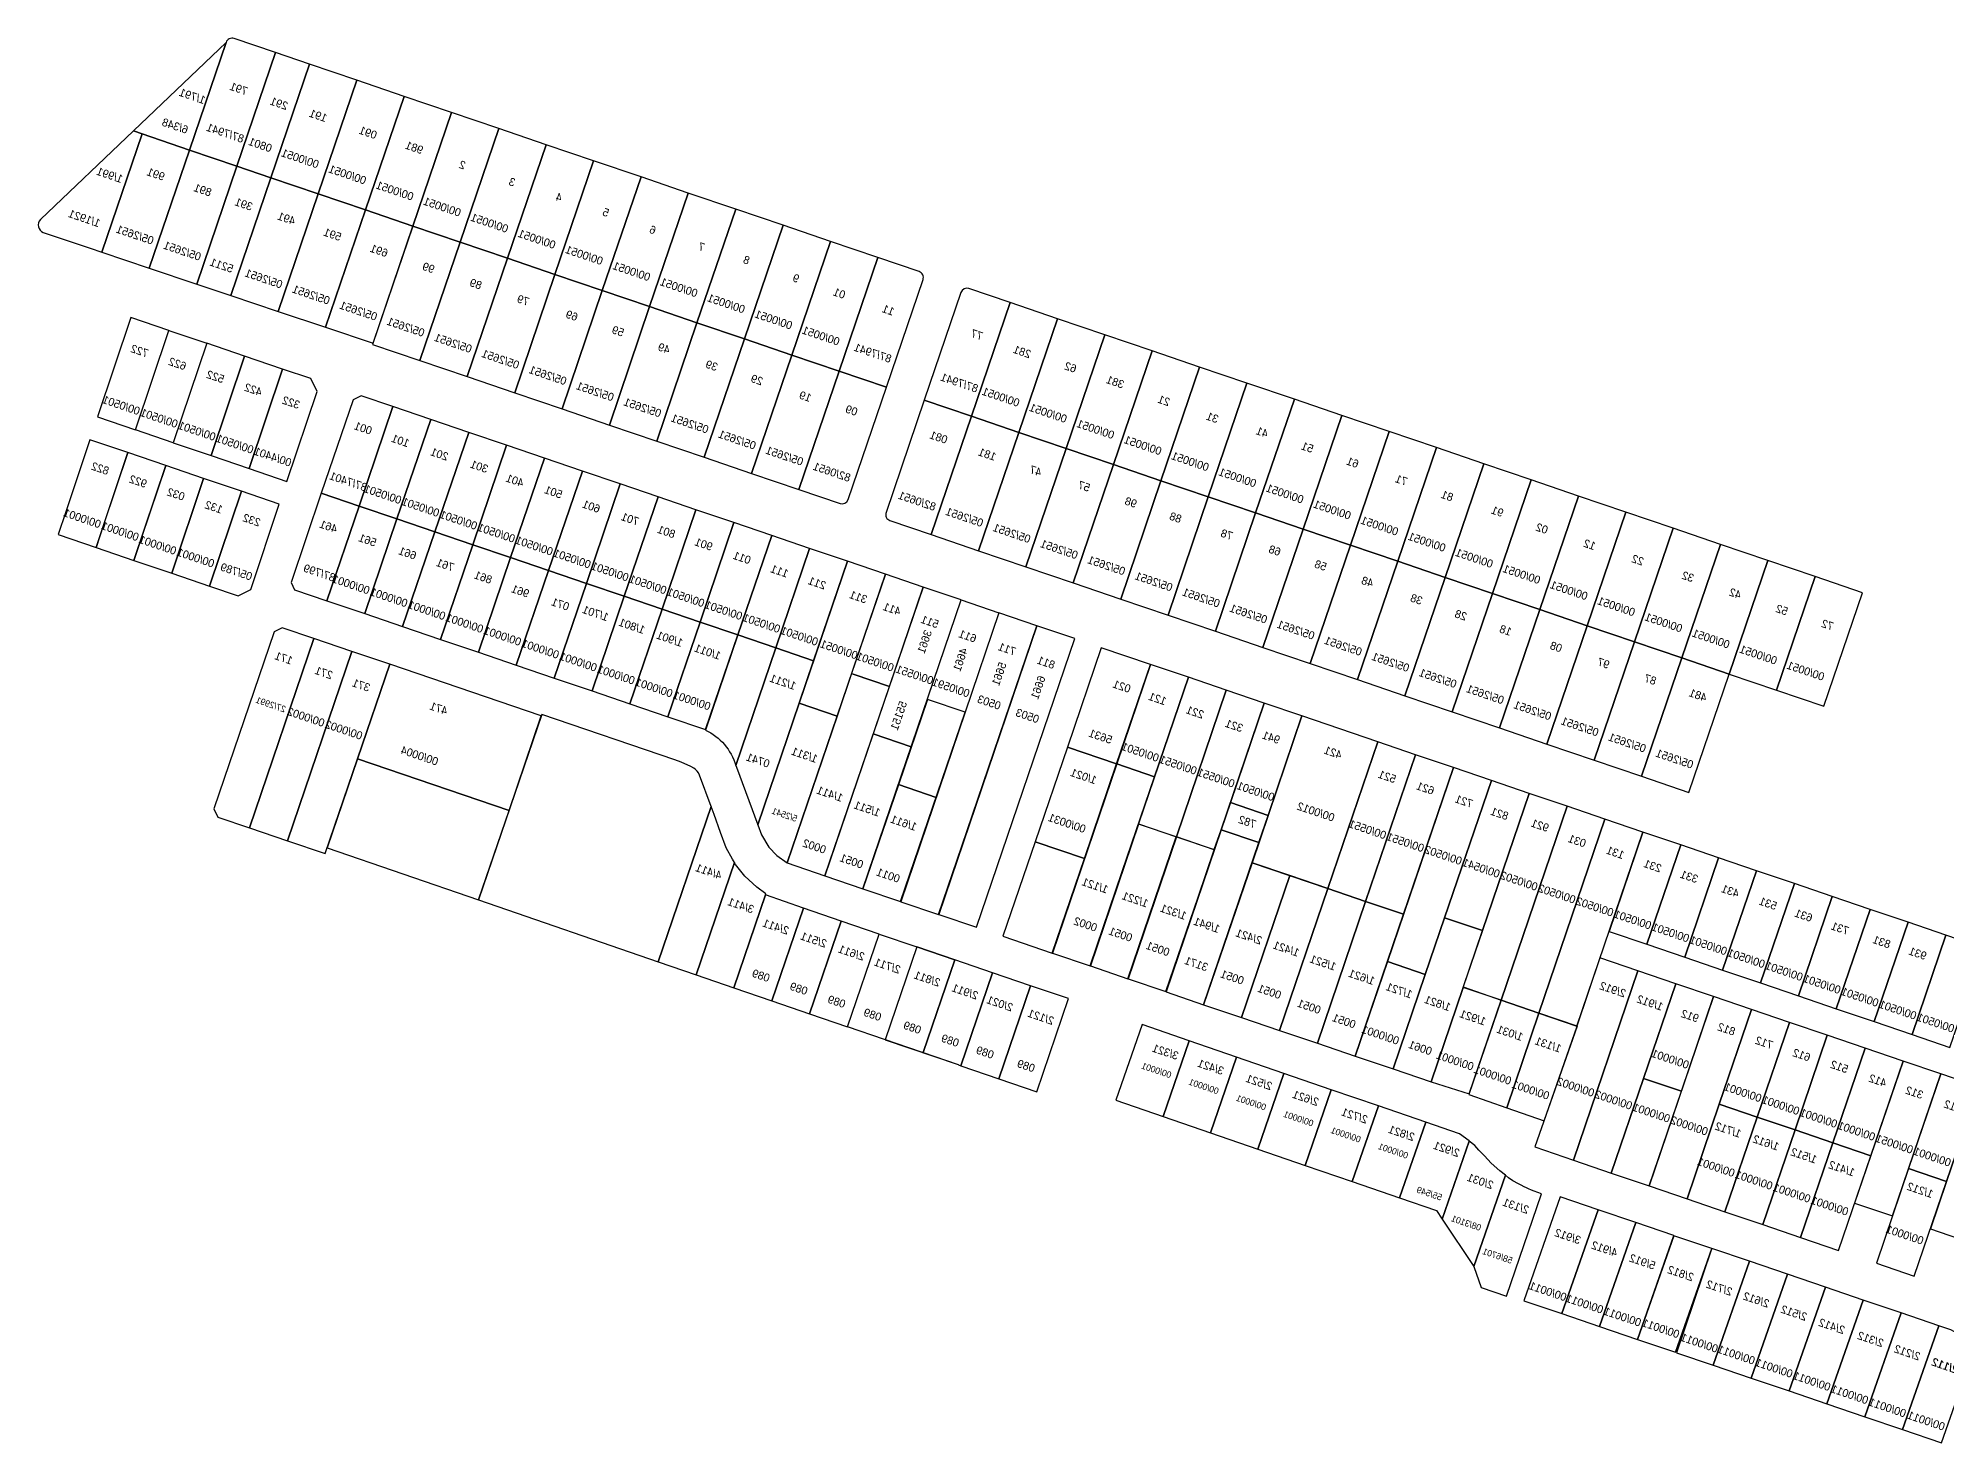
# Model space of a CAD drawing. Header units: metres. Extents: x 639570 to 641101, y 3298531 to 3299355.
# Drawn here: x 639570 to 640524, y 3298653 to 3299355 of the extents above; entities that cross this region are included whole.
import ezdxf

# ---------------------------------------------------------------- set-up
doc = ezdxf.new("R2010")
doc.units = ezdxf.units.M
doc.header["$MEASUREMENT"] = 0
doc.layers.add('NO', color=4, linetype='Continuous')
doc.layers.add('S', color=7, linetype='Continuous')
doc.layers.add('Parcel_Boundary', color=1, linetype='Continuous', lineweight=30)
doc.styles.add('AREA', font='NASKHD.shx', dxfattribs={"height": 4})

msp = doc.modelspace()

# ---------------------------------------------------------------- linework, layer by layer
at = {"layer": 'Parcel_Boundary'}
for points in [[(639663.96, 3299353.05), (639617.63, 3299308.8), (639621.98, 3299307.32), (639645.65, 3299299.26), (639663.96, 3299353.05)], [(639705.69, 3299342.2), (639688.65, 3299348), (639669.32, 3299291.21), (639686.36, 3299285.4), (639705.69, 3299342.2)], [(639729.36, 3299334.15), (639705.69, 3299342.2), (639686.36, 3299285.4), (639710.02, 3299277.35), (639729.36, 3299334.15)], [(639753.03, 3299326.09), (639729.36, 3299334.15), (639710.02, 3299277.35), (639733.69, 3299269.29), (639753.03, 3299326.09)], [(639776.69, 3299318.03), (639753.03, 3299326.09), (639733.69, 3299269.29), (639757.35, 3299261.23), (639776.69, 3299318.03)], [(639800.36, 3299309.97), (639776.69, 3299318.03), (639757.35, 3299261.23), (639781.02, 3299253.18), (639800.36, 3299309.97)], [(639645.65, 3299299.26), (639621.98, 3299307.32), (639601.85, 3299248.18), (639625.55, 3299240.22), (639645.65, 3299299.26)], [(639824.02, 3299301.92), (639800.36, 3299309.97), (639781.02, 3299253.18), (639804.69, 3299245.12), (639824.02, 3299301.92)], [(639847.69, 3299293.86), (639824.02, 3299301.92), (639804.69, 3299245.12), (639828.35, 3299237.06), (639847.69, 3299293.86)], [(639669.32, 3299291.21), (639645.65, 3299299.26), (639625.55, 3299240.22), (639649.25, 3299232.26), (639669.32, 3299291.21)], [(639871.36, 3299285.8), (639847.69, 3299293.86), (639828.35, 3299237.06), (639852.02, 3299229), (639871.36, 3299285.8)], [(639686.36, 3299285.4), (639669.32, 3299291.21), (639649.25, 3299232.26), (639666.31, 3299226.54), (639686.36, 3299285.4)], [(639710.02, 3299277.35), (639686.36, 3299285.4), (639666.31, 3299226.54), (639690.02, 3299218.58), (639710.02, 3299277.35)], [(639895.02, 3299277.75), (639871.36, 3299285.8), (639852.02, 3299229), (639875.69, 3299220.95), (639895.02, 3299277.75)], [(639733.69, 3299269.29), (639710.02, 3299277.35), (639690.02, 3299218.58), (639713.72, 3299210.62), (639733.69, 3299269.29)], [(639918.69, 3299269.69), (639895.02, 3299277.75), (639875.69, 3299220.95), (639899.35, 3299212.89), (639918.69, 3299269.69)], [(639757.35, 3299261.23), (639733.69, 3299269.29), (639713.72, 3299210.62), (639737.42, 3299202.66), (639757.35, 3299261.23)], [(639942.35, 3299261.63), (639918.69, 3299269.69), (639899.35, 3299212.89), (639923.02, 3299204.83), (639942.35, 3299261.63)], [(639781.02, 3299253.18), (639757.35, 3299261.23), (639737.21, 3299202.07), (639760.88, 3299194.01), (639781.02, 3299253.18)], [(639966.02, 3299253.58), (639942.35, 3299261.63), (639923.02, 3299204.83), (639946.68, 3299196.78), (639966.02, 3299253.58)], [(639804.69, 3299245.12), (639781.02, 3299253.18), (639760.88, 3299194.01), (639784.54, 3299185.95), (639804.69, 3299245.12)], [(639828.35, 3299237.06), (639804.69, 3299245.12), (639784.54, 3299185.95), (639808.21, 3299177.9), (639828.35, 3299237.06)], [(639989.69, 3299245.52), (639966.02, 3299253.58), (639946.68, 3299196.78), (639970.35, 3299188.72), (639989.69, 3299245.52)], [(639852.02, 3299229), (639828.35, 3299237.06), (639808.21, 3299177.9), (639831.88, 3299169.84), (639852.02, 3299229)], [(639875.69, 3299220.95), (639852.02, 3299229), (639831.88, 3299169.84), (639855.54, 3299161.78), (639875.69, 3299220.95)], [(639899.35, 3299212.89), (639875.69, 3299220.95), (639855.54, 3299161.78), (639879.21, 3299153.73), (639899.35, 3299212.89)], [(640079.62, 3299214.9), (640055.95, 3299222.96), (640036.61, 3299166.16), (640060.28, 3299158.1), (640079.62, 3299214.9)], [(639635.32, 3299209.11), (639616.4, 3299215.56), (639599.71, 3299165.79), (639618.64, 3299159.34), (639635.32, 3299209.11)], [(639637.58, 3299152.9), (639618.64, 3299159.34), (639635.32, 3299209.11), (639635.33, 3299209.12), (639635.33, 3299209.11), (639654.26, 3299202.67), (639637.58, 3299152.9)], [(639923.02, 3299204.83), (639899.35, 3299212.89), (639879.21, 3299153.73), (639902.88, 3299145.67), (639923.02, 3299204.83)], [(640103.28, 3299206.85), (640079.62, 3299214.9), (640060.28, 3299158.1), (640083.95, 3299150.05), (640103.28, 3299206.85)], [(640126.95, 3299198.79), (640103.28, 3299206.85), (640083.95, 3299150.05), (640107.61, 3299141.99), (640126.95, 3299198.79)], [(639673.19, 3299196.23), (639654.26, 3299202.67), (639637.58, 3299152.9), (639656.5, 3299146.45), (639673.19, 3299196.23)], [(639946.68, 3299196.78), (639923.02, 3299204.83), (639902.88, 3299145.67), (639926.54, 3299137.61), (639946.68, 3299196.78)], [(639970.35, 3299188.72), (639946.68, 3299196.78), (639926.54, 3299137.61), (639950.21, 3299129.55), (639970.35, 3299188.72)], [(640150.62, 3299190.73), (640126.95, 3299198.79), (640107.61, 3299141.99), (640131.28, 3299133.93), (640150.62, 3299190.73)], [(639692.13, 3299189.78), (639673.19, 3299196.22), (639656.51, 3299146.45), (639675.44, 3299140), (639692.13, 3299189.78)], [(639709.47, 3299178.59), (639706.33, 3299184.95), (639692.13, 3299189.78), (639675.44, 3299140), (639694.38, 3299133.56), (639709.47, 3299178.59)], [(640174.28, 3299182.67), (640150.62, 3299190.73), (640131.28, 3299133.93), (640154.95, 3299125.88), (640174.28, 3299182.67)], [(640197.95, 3299174.62), (640174.28, 3299182.67), (640154.95, 3299125.88), (640178.61, 3299117.82), (640197.95, 3299174.62)], [(639747.38, 3299170.97), (639731.46, 3299176.39), (639727.43, 3299174.42), (639711.53, 3299127.72), (639730.46, 3299121.27), (639747.38, 3299170.97)], [(639749.39, 3299114.83), (639766.31, 3299164.52), (639747.38, 3299170.97), (639730.46, 3299121.27), (639749.39, 3299114.83)], [(640221.61, 3299166.56), (640197.95, 3299174.62), (640178.61, 3299117.82), (640202.28, 3299109.76), (640221.61, 3299166.56)], [(639785.25, 3299158.08), (639766.31, 3299164.52), (639749.39, 3299114.83), (639768.33, 3299108.38), (639785.25, 3299158.08)], [(640060.28, 3299158.1), (640036.61, 3299166.16), (640016.47, 3299107), (640040.14, 3299098.94), (640060.28, 3299158.1)], [(640245.28, 3299158.5), (640221.61, 3299166.56), (640202.28, 3299109.76), (640225.94, 3299101.7), (640245.28, 3299158.5)], [(640268.95, 3299150.45), (640245.28, 3299158.5), (640225.94, 3299101.7), (640249.61, 3299093.65), (640268.95, 3299150.45)], [(639614.82, 3299147.96), (639595.89, 3299154.41), (639583.82, 3299118.38), (639580, 3299107), (639598.94, 3299100.55), (639614.82, 3299147.96)], [(639804.18, 3299151.63), (639785.25, 3299158.08), (639768.33, 3299108.38), (639787.26, 3299101.93), (639804.18, 3299151.63)], [(639823.11, 3299145.19), (639804.18, 3299151.63), (639787.26, 3299101.93), (639806.19, 3299095.49), (639823.11, 3299145.19)], [(640083.95, 3299150.05), (640060.28, 3299158.1), (640040.14, 3299098.94), (640063.8, 3299090.88), (640083.95, 3299150.05)], [(640107.61, 3299141.99), (640083.95, 3299150.05), (640063.8, 3299090.88), (640087.47, 3299082.82), (640107.61, 3299141.99)], [(640292.61, 3299142.39), (640268.95, 3299150.45), (640249.61, 3299093.65), (640273.28, 3299085.59), (640292.61, 3299142.39)], [(639633.76, 3299141.52), (639614.83, 3299147.96), (639602.75, 3299111.93), (639598.94, 3299100.55), (639617.87, 3299094.11), (639633.76, 3299141.52)], [(639652.69, 3299135.07), (639633.76, 3299141.52), (639621.68, 3299105.49), (639617.87, 3299094.11), (639636.8, 3299087.66), (639652.69, 3299135.07)], [(639842.05, 3299138.74), (639823.11, 3299145.19), (639806.19, 3299095.49), (639825.13, 3299089.04), (639842.05, 3299138.74)], [(640131.28, 3299133.93), (640107.61, 3299141.99), (640087.47, 3299082.82), (640111.14, 3299074.77), (640131.28, 3299133.93)], [(640316.28, 3299134.33), (640292.61, 3299142.39), (640273.28, 3299085.59), (640296.94, 3299077.53), (640316.28, 3299134.33)], [(639671.63, 3299128.62), (639652.69, 3299135.07), (639636.8, 3299087.66), (639655.73, 3299081.22), (639671.63, 3299128.62)], [(639860.98, 3299132.3), (639842.05, 3299138.74), (639825.13, 3299089.04), (639844.06, 3299082.6), (639860.98, 3299132.3)], [(639879.91, 3299125.85), (639860.98, 3299132.3), (639844.06, 3299082.6), (639862.99, 3299076.15), (639879.91, 3299125.85)], [(640154.95, 3299125.88), (640131.28, 3299133.93), (640111.14, 3299074.77), (640134.8, 3299066.71), (640154.95, 3299125.88)], [(640339.95, 3299126.27), (640316.28, 3299134.33), (640296.94, 3299077.53), (640320.61, 3299069.48), (640339.95, 3299126.27)], [(639655.73, 3299081.22), (639669.93, 3299076.39), (639676.25, 3299079.51), (639690.55, 3299122.18), (639671.63, 3299128.62), (639655.73, 3299081.22)], [(639730.46, 3299121.27), (639711.53, 3299127.72), (639696.42, 3299083.03), (639698.2, 3299079.44), (639714.35, 3299073.94), (639730.46, 3299121.27)], [(639749.39, 3299114.83), (639730.46, 3299121.27), (639714.35, 3299073.94), (639733.28, 3299067.49), (639749.39, 3299114.83)], [(639898.84, 3299119.4), (639879.91, 3299125.85), (639862.99, 3299076.15), (639881.92, 3299069.71), (639898.84, 3299119.4)], [(640178.61, 3299117.82), (640154.95, 3299125.88), (640134.8, 3299066.71), (640158.47, 3299058.65), (640178.61, 3299117.82)], [(640363.61, 3299118.22), (640339.95, 3299126.27), (640320.61, 3299069.48), (640344.27, 3299061.42), (640363.61, 3299118.22)], [(639768.33, 3299108.38), (639749.39, 3299114.83), (639733.28, 3299067.49), (639752.21, 3299061.05), (639768.33, 3299108.38)], [(639917.78, 3299112.96), (639898.84, 3299119.4), (639881.92, 3299069.71), (639900.86, 3299063.26), (639917.78, 3299112.96)], [(639936.71, 3299106.51), (639917.78, 3299112.96), (639900.86, 3299063.26), (639919.79, 3299056.81), (639936.71, 3299106.51)], [(640202.28, 3299109.76), (640178.61, 3299117.82), (640158.47, 3299058.65), (640182.14, 3299050.6), (640202.28, 3299109.76)], [(640387.28, 3299110.16), (640363.61, 3299118.22), (640344.27, 3299061.42), (640367.94, 3299053.36), (640387.28, 3299110.16)], [(639787.26, 3299101.93), (639768.33, 3299108.38), (639752.21, 3299061.05), (639771.15, 3299054.6), (639787.26, 3299101.93)], [(639806.19, 3299095.49), (639787.26, 3299101.93), (639771.15, 3299054.6), (639790.08, 3299048.16), (639806.19, 3299095.49)], [(639955.64, 3299100.07), (639936.71, 3299106.51), (639919.79, 3299056.81), (639938.72, 3299050.37), (639955.64, 3299100.07)], [(640225.94, 3299101.7), (640202.28, 3299109.76), (640182.14, 3299050.6), (640205.8, 3299042.54), (640225.94, 3299101.7)], [(640249.61, 3299093.65), (640225.94, 3299101.7), (640205.8, 3299042.54), (640229.47, 3299034.48), (640249.61, 3299093.65)], [(640410.94, 3299102.1), (640387.28, 3299110.16), (640367.94, 3299053.36), (640391.61, 3299045.31), (640410.94, 3299102.1)], [(640434.61, 3299094.05), (640410.94, 3299102.1), (640391.61, 3299045.31), (640415.27, 3299037.25), (640434.61, 3299094.05)], [(639825.13, 3299089.04), (639806.19, 3299095.49), (639790.08, 3299048.16), (639809.01, 3299041.71), (639825.13, 3299089.04)], [(639974.58, 3299093.62), (639955.64, 3299100.07), (639938.72, 3299050.37), (639957.66, 3299043.92), (639974.58, 3299093.62)], [(639993.51, 3299087.18), (639974.58, 3299093.62), (639950.4, 3299022.62), (639969.34, 3299016.18), (639993.51, 3299087.18)], [(640273.28, 3299085.59), (640249.61, 3299093.65), (640229.47, 3299034.48), (640253.13, 3299026.43), (640273.28, 3299085.59)], [(640458.28, 3299085.99), (640434.61, 3299094.05), (640415.27, 3299037.25), (640438.94, 3299029.19), (640458.28, 3299085.99)], [(639809.01, 3299041.71), (639827.94, 3299035.26), (639844.06, 3299082.6), (639825.13, 3299089.04), (639809.01, 3299041.71)], [(639862.99, 3299076.15), (639844.06, 3299082.6), (639827.94, 3299035.26), (639846.88, 3299028.82), (639862.99, 3299076.15)], [(640012.44, 3299080.73), (639993.51, 3299087.18), (639976.59, 3299037.48), (639977.46, 3299037.18), (639995.52, 3299031.03), (640012.44, 3299080.73)], [(640296.94, 3299077.53), (640273.28, 3299085.59), (640253.13, 3299026.43), (640276.8, 3299018.37), (640296.94, 3299077.53)], [(640481.94, 3299077.93), (640458.28, 3299085.99), (640438.94, 3299029.19), (640462.6, 3299021.13), (640481.94, 3299077.93)], [(640481.94, 3299077.93), (640458.28, 3299085.99), (640438.94, 3299029.19), (640462.6, 3299021.13), (640481.94, 3299077.93)], [(639881.92, 3299069.71), (639862.99, 3299076.15), (639846.88, 3299028.82), (639865.81, 3299022.37), (639881.92, 3299069.71)], [(640050.31, 3299067.84), (640033.43, 3299018.13), (640001.28, 3298923.43), (640001.16, 3298923.48), (640033.39, 3299018.14), (640014.5, 3299024.57), (640000.03, 3298981.94), (639982.23, 3298929.92), (640031.37, 3299074.29), (640050.31, 3299067.84)], [(640031.37, 3299074.29), (640012.44, 3299080.73), (639987.46, 3299007.37), (640006.4, 3299000.92), (640031.37, 3299074.29)], [(640320.61, 3299069.48), (640296.94, 3299077.53), (640276.8, 3299018.37), (640300.47, 3299010.31), (640320.61, 3299069.48)], [(639900.86, 3299063.26), (639881.92, 3299069.71), (639865.81, 3299022.37), (639884.74, 3299015.93), (639900.86, 3299063.26)], [(639919.79, 3299056.81), (639900.86, 3299063.26), (639884.74, 3299015.93), (639903.68, 3299009.48), (639919.79, 3299056.81)], [(640031.73, 3298951.23), (640069.24, 3299061.39), (640050.31, 3299067.84), (640033.43, 3299018.13), (640001.28, 3298923.43), (640020.1, 3298917.05), (640031.73, 3298951.23)], [(640344.27, 3299061.42), (640320.61, 3299069.48), (640300.47, 3299010.31), (640324.13, 3299002.25), (640344.27, 3299061.42)], [(639707.9, 3299055.01), (639691.98, 3299060.43), (639687.94, 3299058.44), (639657.77, 3298969.8), (639659.75, 3298965.76), (639675.67, 3298960.34), (639707.9, 3299055.01)], [(639726.83, 3299048.56), (639707.9, 3299055.01), (639675.67, 3298960.34), (639694.61, 3298953.9), (639726.83, 3299048.56)], [(640088.17, 3299054.95), (640069.24, 3299061.39), (640020.22, 3298917.01), (640039.04, 3298910.62), (640088.17, 3299054.95)], [(640367.94, 3299053.36), (640344.27, 3299061.42), (640324.13, 3299002.25), (640347.8, 3298994.2), (640367.94, 3299053.36)], [(639729.65, 3298994.78), (639745.77, 3299042.11), (639726.83, 3299048.56), (639694.61, 3298953.9), (639713.54, 3298947.45), (639729.65, 3298994.78)], [(639950.4, 3299022.62), (639957.66, 3299043.92), (639938.72, 3299050.37), (639918.7, 3298991.56), (639919.04, 3298990.69), (639929.74, 3298961.93), (639950.4, 3299022.62)], [(640084.51, 3299000.74), (640109.12, 3298992.36), (640126.04, 3299042.06), (640101.43, 3299050.44), (640084.51, 3299000.74)], [(640391.61, 3299045.31), (640367.94, 3299053.36), (640347.8, 3298994.2), (640371.46, 3298986.14), (640391.61, 3299045.31)], [(640415.27, 3299037.25), (640391.61, 3299045.31), (640371.46, 3298986.14), (640395.13, 3298978.08), (640415.27, 3299037.25)], [(639821.5, 3299016.33), (639745.77, 3299042.11), (639729.65, 3298994.78), (639805.38, 3298969), (639821.5, 3299016.33)], [(639995.52, 3299031.03), (639977.46, 3299037.18), (639976.59, 3299037.48), (639969.34, 3299016.18), (639944.36, 3298942.81), (639963.29, 3298936.37), (639995.52, 3299031.03)], [(640109.16, 3298992.34), (640128.05, 3298985.91), (640144.97, 3299035.61), (640126.04, 3299042.06), (640109.16, 3298992.34)], [(640163.9, 3299029.17), (640144.97, 3299035.61), (640120.09, 3298962.31), (640138.96, 3298955.9), (640163.9, 3299029.17)], [(640163.9, 3299029.17), (640139.02, 3298955.88), (640157.9, 3298949.47), (640161.29, 3298959.44), (640182.84, 3299022.72), (640163.9, 3299029.17)], [(639969.34, 3299016.18), (639950.4, 3299022.62), (639929.74, 3298961.93), (639931.63, 3298956.85), (639935.2, 3298950.7), (639939.21, 3298946.54), (639944.36, 3298942.81), (639969.34, 3299016.18)], [(640033.39, 3299018.14), (640014.5, 3299024.57), (640000.03, 3298981.96), (640018.88, 3298975.54), (640033.39, 3299018.14)], [(640201.77, 3299016.28), (640182.84, 3299022.72), (640165.96, 3298973.01), (640184.85, 3298966.58), (640201.77, 3299016.28)], [(640239.64, 3299003.38), (640201.77, 3299016.28), (640176.79, 3298942.91), (640214.66, 3298930.02), (640239.64, 3299003.38)], [(640006.4, 3299000.92), (639987.46, 3299007.37), (639963.29, 3298936.37), (639982.23, 3298929.92), (640006.4, 3299000.92)], [(640109.12, 3298992.36), (640084.51, 3299000.74), (640068.39, 3298953.41), (640093, 3298945.03), (640109.12, 3298992.36)], [(640258.57, 3298996.94), (640239.64, 3299003.38), (640214.66, 3298930.02), (640233.59, 3298923.57), (640258.57, 3298996.94)], [(640277.5, 3298990.49), (640258.57, 3298996.94), (640233.59, 3298923.57), (640252.52, 3298917.13), (640277.5, 3298990.49)], [(639805.38, 3298969), (639729.65, 3298994.78), (639714.52, 3298950.34), (639790.17, 3298924.32), (639805.38, 3298969)], [(640128.05, 3298985.91), (640109.16, 3298992.34), (640077.04, 3298897.72), (640095.85, 3298891.33), (640111.94, 3298938.58), (640128.05, 3298985.91)], [(640296.43, 3298984.05), (640277.5, 3298990.49), (640244.47, 3298893.46), (640263.4, 3298887.02), (640273.07, 3298915.42), (640296.43, 3298984.05)], [(640018.88, 3298975.54), (640000.03, 3298981.96), (639997.46, 3298974.44), (639982.33, 3298929.89), (640001.16, 3298923.48), (640018.88, 3298975.54)], [(640315.37, 3298977.6), (640296.43, 3298984.05), (640273.07, 3298915.42), (640292, 3298908.97), (640315.37, 3298977.6)], [(640334.3, 3298971.16), (640315.37, 3298977.6), (640292, 3298908.97), (640282.41, 3298880.79), (640301.32, 3298874.27), (640334.3, 3298971.16)], [(639918.04, 3298943.06), (639917.13, 3298944.61), (639914.01, 3298950.42), (639911.15, 3298958.06), (639907.87, 3298967.1), (639906.43, 3298971.02), (639880.01, 3298893.42), (639898.92, 3298886.91), (639918.04, 3298943.06)], [(640184.85, 3298966.58), (640165.96, 3298973.01), (640161.35, 3298959.42), (640180.23, 3298952.99), (640184.85, 3298966.58)], [(640353.23, 3298964.71), (640334.3, 3298971.16), (640301.32, 3298874.27), (640320.22, 3298867.75), (640353.23, 3298964.71)], [(640138.93, 3298955.8), (640120.06, 3298962.23), (640095.98, 3298891.29), (640114.79, 3298884.9), (640138.93, 3298955.8)], [(640180.23, 3298952.99), (640161.35, 3298959.42), (640133.85, 3298878.43), (640152.62, 3298871.91), (640180.23, 3298952.99)], [(640372.17, 3298958.26), (640353.23, 3298964.71), (640320.22, 3298867.75), (640339.13, 3298861.23), (640372.17, 3298958.26)], [(640391.1, 3298951.82), (640372.17, 3298958.26), (640355.25, 3298908.57), (640374.18, 3298902.12), (640391.1, 3298951.82)], [(640093, 3298945.03), (640068.39, 3298953.41), (640052.29, 3298906.12), (640076.91, 3298897.76), (640093, 3298945.03)], [(640157.86, 3298949.36), (640138.99, 3298955.78), (640114.91, 3298884.86), (640133.73, 3298878.47), (640149.8, 3298925.69), (640157.86, 3298949.36)], [(640410.03, 3298945.37), (640391.1, 3298951.82), (640374.18, 3298902.12), (640393.11, 3298895.67), (640410.03, 3298945.37)], [(639933.79, 3298927.29), (639929.2, 3298930.63), (639923.29, 3298936.11), (639918.68, 3298941.95), (639918.04, 3298943.06), (639898.92, 3298886.91), (639917.83, 3298880.4), (639933.79, 3298927.29)], [(640195.73, 3298936.46), (640176.79, 3298942.91), (640152.62, 3298871.91), (640171.56, 3298865.49), (640195.73, 3298936.46)], [(640428.96, 3298938.93), (640410.03, 3298945.37), (640393.11, 3298895.67), (640412.04, 3298889.23), (640428.96, 3298938.93)], [(640214.66, 3298930.02), (640195.73, 3298936.46), (640171.56, 3298865.49), (640190.5, 3298859.07), (640214.66, 3298930.02)], [(640233.59, 3298923.57), (640214.66, 3298930.02), (640190.5, 3298859.07), (640209.45, 3298852.65), (640233.59, 3298923.57)], [(640447.9, 3298932.48), (640428.96, 3298938.93), (640412.04, 3298889.23), (640430.98, 3298882.78), (640447.9, 3298932.48)], [(640466.83, 3298926.04), (640447.9, 3298932.48), (640430.98, 3298882.78), (640449.91, 3298876.34), (640466.83, 3298926.04)], [(639952.53, 3298920.27), (639933.62, 3298926.78), (639917.83, 3298880.4), (639936.74, 3298873.9), (639952.53, 3298920.27)], [(639971.44, 3298913.76), (639952.53, 3298920.27), (639936.74, 3298873.9), (639955.66, 3298867.39), (639971.44, 3298913.76)], [(640252.52, 3298917.13), (640233.59, 3298923.57), (640209.45, 3298852.65), (640228.39, 3298846.23), (640252.52, 3298917.13)], [(640485.76, 3298919.59), (640466.83, 3298926.04), (640449.91, 3298876.34), (640468.84, 3298869.89), (640485.76, 3298919.59)], [(639990.36, 3298907.26), (639971.44, 3298913.76), (639955.66, 3298867.39), (639974.57, 3298860.89), (639990.36, 3298907.26)], [(640282.33, 3298880.57), (640292, 3298908.97), (640273.07, 3298915.42), (640263.4, 3298887.02), (640247.33, 3298839.81), (640266.27, 3298833.39), (640282.33, 3298880.57)], [(640504.7, 3298913.15), (640485.76, 3298919.59), (640468.84, 3298869.89), (640487.78, 3298863.45), (640504.7, 3298913.15)], [(640523.63, 3298906.7), (640504.7, 3298913.15), (640487.78, 3298863.45), (640506.71, 3298857), (640523.63, 3298906.7)], [(639974.54, 3298860.81), (639990.36, 3298907.26), (640009.29, 3298900.81), (640028.21, 3298894.33), (640009.28, 3298900.78), (639993.49, 3298854.4), (640029.85, 3298841.99), (640030.09, 3298841.81), (639974.54, 3298860.81)], [(640542.56, 3298900.25), (640523.63, 3298906.7), (640506.71, 3298857), (640525.64, 3298850.56), (640542.56, 3298900.25)], [(640028.21, 3298894.33), (640009.28, 3298900.78), (639993.49, 3298854.4), (640012.41, 3298847.94), (640028.21, 3298894.33)], [(640047.14, 3298887.87), (640028.21, 3298894.33), (640012.41, 3298847.94), (640029.85, 3298841.99), (640030.09, 3298841.81), (640031.31, 3298841.39), (640047.14, 3298887.87)], [(640263.4, 3298887.02), (640244.47, 3298893.46), (640228.39, 3298846.23), (640247.33, 3298839.81), (640263.4, 3298887.02)], [(640369.67, 3298888.87), (640350.73, 3298895.31), (640339.13, 3298861.23), (640339.31, 3298861.17), (640318.16, 3298800.77), (640337.44, 3298794.2), (640369.67, 3298888.87)], [(640066.07, 3298881.41), (640047.14, 3298887.87), (640031.31, 3298841.39), (640050.23, 3298834.9), (640066.07, 3298881.41)], [(640337.44, 3298794.2), (640356.37, 3298787.76), (640388.6, 3298882.42), (640369.67, 3298888.87), (640337.44, 3298794.2)], [(640407.53, 3298875.98), (640388.6, 3298882.42), (640372.49, 3298835.09), (640391.42, 3298828.64), (640407.53, 3298875.98)], [(640084.99, 3298874.96), (640066.07, 3298881.41), (640050.23, 3298834.9), (640069.15, 3298828.42), (640084.99, 3298874.96)], [(640301.27, 3298874.12), (640282.33, 3298880.57), (640266.27, 3298833.39), (640285.32, 3298827.29), (640301.27, 3298874.12)], [(640320.22, 3298867.75), (640301.32, 3298874.27), (640285.22, 3298827), (640304.09, 3298820.35), (640320.22, 3298867.75)], [(640407.53, 3298875.98), (640375.3, 3298781.31), (640394.24, 3298774.87), (640410.35, 3298822.2), (640426.47, 3298869.53), (640407.53, 3298875.98)], [(640339.31, 3298861.17), (640320.22, 3298867.75), (640304.09, 3298820.35), (640322.76, 3298813.91), (640339.31, 3298861.17)], [(640445.4, 3298863.08), (640426.47, 3298869.53), (640410.35, 3298822.2), (640429.28, 3298815.75), (640445.4, 3298863.08)], [(640464.33, 3298856.64), (640445.4, 3298863.08), (640429.28, 3298815.75), (640448.22, 3298809.31), (640464.33, 3298856.64)], [(640145.44, 3298853.87), (640121.8, 3298862.02), (640108.76, 3298824.2), (640132.4, 3298816.05), (640145.44, 3298853.87)], [(640169.07, 3298845.72), (640145.44, 3298853.87), (640132.4, 3298816.05), (640156.03, 3298807.9), (640169.07, 3298845.72)], [(640483.26, 3298850.19), (640464.33, 3298856.64), (640448.22, 3298809.31), (640467.15, 3298802.86), (640483.26, 3298850.19)], [(640192.7, 3298837.57), (640169.07, 3298845.72), (640156.03, 3298807.9), (640179.66, 3298799.75), (640192.7, 3298837.57)], [(640502.2, 3298843.75), (640483.26, 3298850.19), (640467.15, 3298802.86), (640486.08, 3298796.42), (640502.2, 3298843.75)], [(640521.13, 3298837.3), (640502.2, 3298843.75), (640478.03, 3298772.75), (640496.96, 3298766.3), (640521.13, 3298837.3)], [(640216.34, 3298829.42), (640192.7, 3298837.57), (640179.66, 3298799.75), (640203.3, 3298791.6), (640216.34, 3298829.42)], [(640391.42, 3298828.64), (640372.49, 3298835.09), (640356.37, 3298787.76), (640375.3, 3298781.31), (640391.42, 3298828.64)], [(640540.06, 3298830.86), (640521.13, 3298837.3), (640505.02, 3298789.97), (640523.95, 3298783.52), (640540.06, 3298830.86)], [(640239.97, 3298821.27), (640216.34, 3298829.42), (640203.3, 3298791.6), (640226.93, 3298783.45), (640239.97, 3298821.27)], [(640559, 3298824.41), (640540.06, 3298830.86), (640523.95, 3298783.52), (640515.89, 3298759.86), (640534.82, 3298753.41), (640559, 3298824.41)], [(640263.61, 3298813.12), (640239.97, 3298821.27), (640226.93, 3298783.45), (640250.57, 3298775.3), (640263.61, 3298813.12)], [(640429.28, 3298815.75), (640410.35, 3298822.2), (640394.24, 3298774.87), (640413.17, 3298768.42), (640429.28, 3298815.75)], [(640448.22, 3298809.31), (640429.28, 3298815.75), (640413.17, 3298768.42), (640432.1, 3298761.97), (640448.22, 3298809.31)], [(640285.35, 3298803.76), (640285.32, 3298803.79), (640280.45, 3298807.31), (640263.61, 3298813.12), (640250.57, 3298775.3), (640268.96, 3298768.96), (640271.86, 3298764.64), (640285.35, 3298803.76)], [(640467.15, 3298802.86), (640448.22, 3298809.31), (640432.1, 3298761.97), (640451.04, 3298755.53), (640467.15, 3298802.86)], [(640303.47, 3298786.64), (640300.62, 3298788.86), (640296.33, 3298792.68), (640292.98, 3298796.27), (640290.25, 3298799.2), (640288.12, 3298801.47), (640285.35, 3298803.76), (640271.86, 3298764.64), (640287.73, 3298741), (640303.47, 3298786.64)], [(640486.08, 3298796.42), (640467.15, 3298802.86), (640451.04, 3298755.53), (640469.97, 3298749.08), (640486.08, 3298796.42)], [(640321.54, 3298777.29), (640317.89, 3298778.65), (640316.51, 3298779.21), (640315.06, 3298779.84), (640313.94, 3298780.36), (640312.91, 3298780.86), (640311.37, 3298781.66), (640309.94, 3298782.41), (640307.19, 3298783.93), (640305.01, 3298785.43), (640303.47, 3298786.64), (640287.73, 3298741), (640291.34, 3298730.54), (640303.92, 3298726.2), (640321.54, 3298777.29)], [(640523.95, 3298783.52), (640505.02, 3298789.97), (640488.9, 3298742.64), (640507.84, 3298736.19), (640523.95, 3298783.52)], [(640349.78, 3298769.38), (640330.84, 3298775.83), (640312.69, 3298723.91), (640331.63, 3298717.46), (640349.78, 3298769.38)], [(640368.71, 3298762.94), (640349.78, 3298769.38), (640331.63, 3298717.46), (640350.56, 3298711.02), (640368.71, 3298762.94)], [(640387.64, 3298756.49), (640368.71, 3298762.94), (640350.56, 3298711.02), (640369.49, 3298704.57), (640387.64, 3298756.49)], [(640406.58, 3298750.04), (640387.59, 3298756.34), (640369.49, 3298704.57), (640388.43, 3298698.12), (640406.58, 3298750.04)], [(640425.51, 3298743.6), (640406.58, 3298750.04), (640406.47, 3298749.74), (640389, 3298697.93), (640407.36, 3298691.68), (640425.51, 3298743.6)], [(640444.44, 3298737.15), (640425.51, 3298743.6), (640407.36, 3298691.68), (640426.29, 3298685.23), (640444.44, 3298737.15)], [(640463.38, 3298730.71), (640444.44, 3298737.15), (640426.29, 3298685.23), (640445.23, 3298678.79), (640463.38, 3298730.71)], [(640482.31, 3298724.26), (640463.38, 3298730.71), (640445.23, 3298678.79), (640464.16, 3298672.34), (640482.31, 3298724.26)], [(640501.24, 3298717.82), (640482.31, 3298724.26), (640464.16, 3298672.34), (640483.09, 3298665.89), (640501.24, 3298717.82)], [(640520.18, 3298711.37), (640501.24, 3298717.82), (640483.09, 3298665.89), (640502.03, 3298659.45), (640520.18, 3298711.37)], [(640538.21, 3298700.92), (640529.7, 3298707.33), (640526.14, 3298709.27), (640520.18, 3298711.37), (640502.03, 3298659.45), (640521.43, 3298652.84), (640538.21, 3298700.92)]]:
    msp.add_lwpolyline(points, close=True, dxfattribs=at)
for points in [[(639688.65, 3299348), (639668, 3299355.04, 0.414214), (639663.96, 3299353.05), (639645.65, 3299299.26), (639669.32, 3299291.21), (639688.65, 3299348)], [(639621.98, 3299307.32), (639617.63, 3299308.8), (639571.2, 3299264.46, 0.562989), (639572.6, 3299258.11), (639595.99, 3299250.15), (639601.85, 3299248.18), (639621.98, 3299307.32)], [(640012.33, 3299234.45, 0.414214), (640010.34, 3299238.49), (639989.69, 3299245.52), (639970.35, 3299188.72), (639994.02, 3299180.66), (640012.33, 3299234.45, 0.414214)], [(640055.95, 3299222.96), (640035.3, 3299229.99, 0.414211), (640031.26, 3299228.01), (640012.95, 3299174.22), (640036.61, 3299166.16), (640055.95, 3299222.96)], [(639994.02, 3299180.66), (639970.35, 3299188.72), (639950.21, 3299129.55), (639970.86, 3299122.52, 0.414211), (639974.9, 3299124.51), (639994.02, 3299180.66)], [(640036.61, 3299166.16), (640012.95, 3299174.22), (639993.83, 3299118.06, 0.414214), (639995.82, 3299114.03), (640016.47, 3299107), (640036.61, 3299166.16)], [(639938.72, 3299050.37), (639919.79, 3299056.81), (639903.58, 3299009.2, -0.216873), (639918.7, 3298991.56), (639938.72, 3299050.37)], [(639906.43, 3298971.02), (639900.64, 3298986.75, 0.176749), (639897.71, 3298990.19), (639896.34, 3298990.99), (639891.39, 3298993.26), (639888.24, 3298994.36), (639821.73, 3299017.01), (639790.17, 3298924.32), (639880.01, 3298893.42), (639906.43, 3298971.02)]]:
    msp.add_lwpolyline(points, format="xyb", close=True, dxfattribs=at)

# ---------------------------------------------------------------- texts
at = {"layer": 'NO', "style": 'AREA', "text_generation_flag": 2}
for s, rotation, p in [('791', 341.19913, (639673.89, 3299326.6, -17.59)), ('1/791', 341.19913, (639652.8, 3299322.18, -17.59)), ('291', 341.19913, (639694.05, 3299319.22, -17.59)), ('191', 341.19913, (639713.6, 3299313.16, -17.59)), ('091', 341.19913, (639738.51, 3299304.65, -17.59)), ('981', 341.19913, (639761.63, 3299297.16, -17.59)), ('2', 341.19913, (639782.84, 3299289.49, -17.59)), ('1/991', 341.19913, (639611.52, 3299282.71, -17.59)), ('991', 341.19913, (639632.46, 3299283.87, -17.59)), ('3', 341.19913, (639807.7, 3299280.9, -17.59)), ('891', 341.19913, (639655.88, 3299275.96, -17.59)), ('391', 341.19913, (639676.41, 3299268.85, -17.59)), ('4', 341.19913, (639831.15, 3299273.3, -17.59)), ('491', 341.19913, (639697.77, 3299261.74, -17.59)), ('5', 341.19913, (639854.54, 3299265.73, -17.59)), ('591', 341.19913, (639720.76, 3299253.72, -17.59)), ('6', 341.19913, (639878.01, 3299256.99, -17.59)), ('691', 341.19913, (639744.03, 3299245.62, -17.59)), ('7', 341.19913, (639902.34, 3299248.52, -17.59)), ('8', 341.19913, (639924.88, 3299241.91, -17.59)), ('99', 341.19913, (639767.32, 3299237.58, -17.59)), ('89', 341.19913, (639790.96, 3299229.47, -17.59)), ('9', 341.19913, (639949.62, 3299232.77, -17.59)), ('79', 341.19913, (639814.64, 3299221.34, -17.59)), ('01', 341.19913, (639972.7, 3299224.76, -17.59)), ('69', 341.19913, (639838.98, 3299213.64, -17.59)), ('11', 341.19913, (639997.15, 3299216.38, -17.59)), ('59', 341.19913, (639862.05, 3299205.86, -17.59)), ('77', 341.19913, (640041.42, 3299204.12, -17.59)), ('722', 341.19913, (639624.31, 3299195.51, 22.51)), ('49', 341.19913, (639885.06, 3299197.28, -17.59)), ('281', 341.19913, (640065.5, 3299195.08, -17.59)), ('622', 341.19913, (639643.24, 3299189.07, 22.51)), ('522', 341.19913, (639662.18, 3299182.62, 22.51)), ('39', 341.19913, (639908.88, 3299188.66, -17.59)), ('29', 341.19913, (639931.5, 3299181.54, -17.59)), ('62', 341.19913, (640088.25, 3299187.78, -17.59)), ('422', 341.19913, (639681.11, 3299176.18, 22.51)), ('19', 341.19913, (639955.68, 3299173.23, -17.59)), ('381', 341.19913, (640112.01, 3299179.96, -17.59)), ('322', 341.19913, (639700.04, 3299169.73, 22.51)), ('09', 341.19913, (639978.78, 3299166.24, -17.59)), ('21', 341.19913, (640134.97, 3299171.12, -17.59)), ('31', 341.19913, (640159.18, 3299162.64, -17.59)), ('001', 341.19913, (639736.06, 3299156.85, 22.51)), ('081', 341.19913, (640023.74, 3299152.31, -17.59)), ('41', 341.19913, (640184.07, 3299155.34, -17.59)), ('101', 341.19913, (639754.69, 3299150.61, 22.51)), ('201', 341.19913, (639774.23, 3299143.85, 22.51)), ('181', 341.19913, (640048.05, 3299143.81, -17.59)), ('51', 341.19913, (640206.68, 3299147.76, -17.59)), ('822', 341.19913, (639604.6, 3299136.73, 22.51)), ('301', 341.19913, (639794.1, 3299137.7, 22.51)), ('47', 341.19913, (640070.8, 3299136.01, -17.59)), ('61', 341.19913, (640229.3, 3299140.17, -17.59)), ('922', 341.19913, (639623.53, 3299130.28, 22.51)), ('032', 341.19913, (639642.47, 3299123.84, 22.51)), ('401', 341.19913, (639811.93, 3299130.73, 22.51)), ('501', 341.19913, (639831.21, 3299124.91, 22.51)), ('57', 341.19913, (640095, 3299128.31, -17.59)), ('71', 341.19913, (640253.66, 3299131.38, -17.59)), ('132', 341.19913, (639661.4, 3299117.39, 22.51)), ('601', 341.19913, (639850.11, 3299117.73, 22.51)), ('98', 341.19913, (640118.4, 3299120.26, -17.59)), ('81', 341.19913, (640276.55, 3299123.51, -17.59)), ('91', 341.19913, (640301.65, 3299115.71, -17.59)), ('232', 341.19913, (639680.33, 3299110.94, 22.51)), ('461', 341.19913, (639718.77, 3299107.72, 22.51)), ('701', 341.19913, (639869.51, 3299111.45, 22.51)), ('801', 341.19913, (639887.68, 3299105.08, 22.51)), ('88', 341.19913, (640140.77, 3299112.68, -17.59)), ('02', 341.19913, (640323.88, 3299107.2, -17.59)), ('561', 341.19913, (639738.28, 3299100.88, 22.51)), ('901', 341.19913, (639906.32, 3299098.84, 22.51)), ('78', 341.19913, (640166.37, 3299104.2, -17.59)), ('68', 341.19913, (640190.35, 3299096.18, -17.59)), ('12', 341.19913, (640347.73, 3299099.14, -17.59)), ('661', 341.19913, (639758.28, 3299094.36, 22.51)), ('761', 341.19913, (639777.13, 3299088.5, 22.51)), ('011', 341.19913, (639925.42, 3299092.09, 22.51)), ('111', 341.19913, (639944.19, 3299085.38, 22.51)), ('58', 341.19913, (640213.27, 3299088.76, -17.59)), ('22', 341.19913, (640371.78, 3299091.42, -17.59)), ('861', 341.19913, (639796.08, 3299082.28, 22.51)), ('211', 341.19913, (639963, 3299079.44, 22.51)), ('48', 341.19913, (640236.7, 3299080.58, -17.59)), ('32', 341.19913, (640396.86, 3299083.11, -17.59)), ('961', 341.19913, (639814.64, 3299075.37, 22.51)), ('071', 341.19913, (639834.64, 3299068.86, 22.51)), ('311', 341.19913, (639983.6, 3299072.47, 22.51)), ('411', 341.19913, (640000.4, 3299066.48, 22.51)), ('38', 341.19913, (640261.19, 3299071.8, -17.59)), ('42', 341.19913, (640420.52, 3299074.71, -17.59)), ('1/701', 341.19913, (639854.35, 3299063.59, 22.51)), ('1/801', 341.19913, (639872.52, 3299057.22, 22.51)), ('511', 341.19913, (640019.34, 3299060.07, 22.51)), ('28', 341.19913, (640283.36, 3299063.87, -17.59)), ('52', 341.19913, (640443.83, 3299066.49, -17.59)), ('72', 341.19913, (640466.64, 3299059.02, -17.59)), ('1/901', 341.19913, (639891.45, 3299050.77, 22.51)), ('3661', 71.19913, (640016.9, 3299058.46, 22.51)), ('611', 341.19913, (640038.23, 3299052.89, 22.51)), ('18', 341.19913, (640305.73, 3299056.3, -17.59)), ('08', 341.19913, (640330.97, 3299048.02, -17.59)), ('171', 341.19913, (639696.36, 3299041.9, 22.51)), ('1/011', 341.19913, (639910.38, 3299044.32, 22.51)), ('4661', 71.19913, (640034.8, 3299049.51, 22.51)), ('711', 341.19913, (640057.94, 3299046.44, 22.51)), ('811', 341.19913, (640077.47, 3299039.69, 22.51)), ('97', 341.19913, (640354.66, 3299039.83, -17.59)), ('271', 341.19913, (639716.44, 3299034.57, 22.51)), ('371', 341.19913, (639735.09, 3299028.34, 22.51)), ('1/211', 341.19913, (639948.02, 3299029.24, 22.51)), ('5661', 71.19913, (640054.16, 3299042.32, 22.51)), ('6661', 71.19913, (640073.69, 3299035.57, 22.51)), ('87', 341.19913, (640378.09, 3299031.66, -17.59)), ('021', 341.19913, (640115.3, 3299027.77, 22.51)), ('121', 341.19913, (640133.16, 3299021.57, 22.51)), ('481', 341.19913, (640403.33, 3299023.38, -17.59)), ('471', 341.19913, (639773.84, 3299016.75, 22.51)), ('55151', 71.19913, (640004.44, 3299022.85, 22.51)), ('221', 341.19913, (640151.93, 3299014.85, 22.51)), ('321', 341.19913, (640171.47, 3299008.1, 22.51)), ('941', 341.19913, (640189.96, 3299002.23, 22.51)), ('1/311', 341.19913, (639958.8, 3298992.76, 22.51)), ('421', 341.19913, (640220.9, 3298994.72, 22.51)), ('1/021', 341.19913, (640098.3, 3298982.1, 22.51)), ('521', 341.19913, (640247.95, 3298982.63, 22.51)), ('1/411', 341.19913, (639971.49, 3298973.27, 22.51)), ('621', 341.19913, (640267.06, 3298976.81, 22.51)), ('1/511', 341.19913, (639990.1, 3298965.87, 22.51)), ('721', 341.19913, (640286.36, 3298970.32, 22.51)), ('821', 341.19913, (640304.14, 3298964.13, 22.51)), ('1/611', 341.19913, (640008.39, 3298958.77, 22.51)), ('921', 341.19913, (640324.34, 3298958.25, 22.51)), ('031', 341.19913, (640342.91, 3298950.49, 22.51)), ('131', 341.19913, (640362.02, 3298944.66, 22.51)), ('4/411', 341.19913, (639910.91, 3298934.5, 22.51)), ('231', 341.19913, (640380.65, 3298937.99, 22.51)), ('1/121', 341.19913, (640104.04, 3298927.46, 45.03)), ('331', 341.19913, (640398.92, 3298932.65, 22.51)), ('431', 341.19913, (640419.48, 3298925.43, 22.51)), ('3/411', 341.19913, (639927.01, 3298917.5, 22.51)), ('1/221', 341.19913, (640124.09, 3298920.47, 45.03)), ('1/321', 341.19913, (640143.2, 3298914.28, 45.03)), ('531', 341.19913, (640438.35, 3298919.19, 22.51)), ('2/411', 341.19913, (639944.46, 3298906.85, 22.51)), ('1/941', 341.19913, (640159.88, 3298907.71, 22.51)), ('631', 341.19913, (640456.14, 3298913.21, 22.51)), ('731', 341.19913, (640474.34, 3298906.78, 22.51)), ('2/511', 341.19913, (639963.38, 3298900.34, 22.51)), ('2/611', 341.19913, (639982.29, 3298893.84, 22.51)), ('2/421', 341.19913, (640180.97, 3298901.9, 22.51)), ('1/421', 341.19913, (640199.6, 3298895.84, 22.51)), ('831', 341.19913, (640495.15, 3298899.99, 22.51)), ('2/711', 341.19913, (640000.24, 3298887.33, -1841.99)), ('1/521', 341.19913, (640218, 3298888.86, 22.51)), ('931', 341.19913, (640513.17, 3298894.23, 22.51)), ('2/811', 341.19913, (640020.13, 3298880.86, 22.51)), ('2/911', 341.19913, (640039.05, 3298874.4, 22.51)), ('1/621', 341.19913, (640237.32, 3298881.7, 22.51)), ('1/721', 341.19913, (640256.06, 3298875, 22.51)), ('2/912', 341.19913, (640362.82, 3298875.47, 22.51)), ('2/021', 341.19913, (640056.49, 3298868.45, 22.51)), ('1/821', 341.19913, (640275.29, 3298868.59, 22.51)), ('1/912', 341.19913, (640381.44, 3298868.85, 22.51)), ('2/121', 341.19913, (640076.99, 3298861.73, 22.51)), ('1/921', 341.19913, (640292.88, 3298861.48, 22.51)), ('912', 341.19913, (640399.29, 3298863, 22.51)), ('812', 341.19913, (640417.55, 3298856.37, 22.51)), ('1/031', 341.19913, (640311.45, 3298853.72, 22.51)), ('1/131', 341.19913, (640330.56, 3298847.9, 22.51)), ('712', 341.19913, (640436.39, 3298849.65, 22.51)), ('612', 341.19913, (640455.08, 3298843.46, 22.51)), ('512', 341.19913, (640473.97, 3298837.61, 22.51)), ('412', 341.19913, (640493.14, 3298830.7, 22.51)), ('312', 341.19913, (640511.5, 3298824.7, 22.51)), ('212', 341.19913, (640530.68, 3298817.79, 22.51)), ('1/712', 341.19913, (640420.48, 3298805.32, 22.51)), ('1/612', 341.19913, (640439.41, 3298798.87, 22.51)), ('1/512', 341.19913, (640458.34, 3298792.43, 22.51)), ('1/412', 341.19913, (640477.28, 3298785.98, 22.51)), ('1/212', 341.19913, (640516.46, 3298775.17, 22.51)), ('3/912', 341.19913, (640340.33, 3298752.06, 38.57)), ('4/912', 341.19913, (640358.69, 3298745.81, 16.47)), ('5/912', 341.19913, (640377.62, 3298739.37, 16.52)), ('2/812', 341.19913, (640396.77, 3298733.54, 16.76)), ('2/712', 341.19913, (640416.07, 3298726.28, 38.57)), ('2/612', 341.19913, (640434.53, 3298720.34, 16.76)), ('2/512', 341.19913, (640453.41, 3298713.74, 16.76)), ('2/412', 341.19913, (640472.29, 3298707.14, 16.76)), ('2/312', 341.19913, (640491.7, 3298700.61, 16.76)), ('2/212', 341.19913, (640510.05, 3298693.94, 16.76)), ('2/112', 340.57027, (640528.7, 3298687.33, 5.4)), ('2/112', 341.19913, (640528.93, 3298687.34, 16.76))]:
    msp.add_text(s, height=4, rotation=rotation, dxfattribs=at).set_placement(p)
at = {"layer": 'NO', "extrusion": (0.000357568, 0.000652439, 1), "style": 'AREA', "text_generation_flag": 2}
for s, p in [('3/321', (640140.48, 3298845.82, -1297.81)), ('3/421', (640163.15, 3298838.27, -1297.81)), ('2/521', (640185.33, 3298827.08, 4198.06)), ('2/621', (640208.64, 3298819.12, 4202.56)), ('2/721', (640233.08, 3298810.32, 4206.06)), ('2/821', (640258.51, 3298805.19, -1272.44)), ('2/921', (640281.01, 3298797.18, -1272.43)), ('2/031', (640297.24, 3298779.95, 580.56)), ('2/131', (640314.86, 3298767.32, 944.29))]:
    msp.add_text(s, height=4, rotation=341.19913, dxfattribs=at).set_placement(p)
at = {"layer": 'S', "style": 'AREA', "text_generation_flag": 2}
for s, height, p in [('6/348', 4, (639644.16, 3299307.28, -17.59)), ('87/7941', 4, (639672.07, 3299302.77, -17.59)), ('0801', 4, (639686.05, 3299298.07, -17.59)), ('00/0051', 4, (639709.51, 3299290.01, -17.59)), ('00/0051', 4, (639733.17, 3299281.95, -17.59)), ('00/0051', 4, (639756.84, 3299273.9, -17.59)), ('00/0051', 4, (639780.51, 3299265.84, -17.59)), ('1/1921', 4, (639600.22, 3299260.6, -17.59)), ('00/0051', 4, (639804.17, 3299257.78, -17.59)), ('05/2651', 4, (639626.95, 3299251.87, -17.59)), ('00/0051', 4, (639827.84, 3299249.72, -17.59)), ('05/2651', 4, (639650.61, 3299243.81, -17.59)), ('5211', 4, (639666.75, 3299237.81, -17.59)), ('00/0051', 4, (639851.5, 3299241.67, -17.59)), ('05/2651', 4, (639691.32, 3299229.95, -17.59)), ('00/0051', 4, (639875.17, 3299233.61, -17.59)), ('00/0051', 4, (639898.84, 3299225.55, -17.59)), ('05/2651', 4, (639714.99, 3299221.9, -17.59)), ('00/0051', 4, (639922.5, 3299217.5, -17.59)), ('05/2651', 4, (639738.65, 3299213.84, -17.59)), ('00/0051', 4, (639946.17, 3299209.44, -17.59)), ('05/2651', 4, (639762.32, 3299205.78, -17.59)), ('05/2651', 4, (639785.98, 3299197.72, -17.59)), ('00/0051', 4, (639969.83, 3299201.38, -17.59)), ('05/2651', 4, (639809.65, 3299189.67, -17.59)), ('87/7941', 4, (639995.75, 3299192.78, -17.59)), ('05/2651', 4, (639833.32, 3299181.61, -17.59)), ('87/7941', 4, (640039.04, 3299177.88, -17.59)), ('05/2651', 4, (639856.98, 3299173.55, -17.59)), ('00/0051', 4, (640059.77, 3299170.77, -17.59)), ('00/0501', 4, (639620.06, 3299166.64, 22.51)), ('00/0501', 4, (639639, 3299160.19, 22.51)), ('05/2651', 4, (639880.65, 3299165.5, -17.59)), ('00/0051', 4, (640083.43, 3299162.71, -17.59)), ('00/0501', 4, (639657.93, 3299153.75, 22.51)), ('05/2651', 4, (639904.31, 3299157.44, -17.59)), ('05/2651', 4, (639927.98, 3299149.38, -17.59)), ('00/0051', 4, (640107.1, 3299154.65, -17.59)), ('00/0501', 4, (639676.86, 3299147.3, 22.51)), ('00/4401', 4, (639695.8, 3299140.86, 22.51)), ('05/2651', 4, (639951.65, 3299141.33, -17.59)), ('00/0051', 4, (640130.76, 3299146.59, -17.59)), ('82/0651', 4, (639975.31, 3299133.27, -17.59)), ('00/0051', 4, (640154.43, 3299138.54, -17.59)), ('00/0051', 4, (640178.1, 3299130.48, -17.59)), ('87/7401', 4, (639733.59, 3299128.49, 22.51)), ('00/0501', 4, (639750.79, 3299122.13, 22.51)), ('00/0051', 4, (640201.76, 3299122.42, -17.59)), ('00/0501', 4, (639769.73, 3299115.69, 22.51)), ('82/0651', 4, (640017.91, 3299118.77, -17.59)), ('05/2651', 4, (640041.58, 3299110.71, -17.59)), ('00/0051', 4, (640225.43, 3299114.37, -17.59)), ('00/0001', 4, (639600.58, 3299110.06, 22.51)), ('00/0001', 4, (639619.51, 3299103.61, 22.51)), ('00/0501', 4, (639788.66, 3299109.24, 22.51)), ('00/0501', 4, (639807.59, 3299102.8, 22.51)), ('05/2651', 4, (640065.24, 3299102.65, -17.59)), ('00/0051', 4, (640249.09, 3299106.31, -17.59)), ('00/0001', 4, (639638.3, 3299096.73, 22.51)), ('00/0501', 4, (639826.53, 3299096.35, 22.51)), ('05/2651', 4, (640088.91, 3299094.6, -17.59)), ('00/0051', 4, (640272.76, 3299098.25, -17.59)), ('00/0001', 4, (639657.26, 3299090.38, 22.51)), ('05/789', 4, (639676.19, 3299083.93, 22.51)), ('87/799', 4, (639717.72, 3299083.35, 22.51)), ('00/0501', 4, (639845.46, 3299089.91, 22.51)), ('00/0501', 4, (639864.39, 3299083.46, 22.51)), ('05/2651', 4, (640112.58, 3299086.54, -17.59)), ('00/0051', 4, (640296.43, 3299090.2, -17.59)), ('00/0051', 4, (640320.09, 3299082.14, -17.59)), ('00/0001', 4, (639734.92, 3299077, 22.51)), ('00/0501', 4, (639883.32, 3299077.01, 22.51)), ('05/2651', 4, (640136.24, 3299078.48, -17.59)), ('00/0051', 4, (640343.76, 3299074.08, -17.59)), ('00/0001', 4, (639753.86, 3299070.55, 22.51)), ('00/0001', 4, (639772.79, 3299064.11, 22.51)), ('00/0501', 4, (639902.26, 3299070.57, 22.51)), ('00/0501', 4, (639921.19, 3299064.12, 22.51)), ('05/2651', 4, (640159.91, 3299070.42, -17.59)), ('00/0051', 4, (640367.43, 3299066.02, -17.59)), ('00/0001', 4, (639791.72, 3299057.66, 22.51)), ('00/0501', 4, (639940.12, 3299057.68, 22.51)), ('05/2651', 4, (640183.58, 3299062.37, -17.59)), ('05/2651', 4, (640207.24, 3299054.31, -17.59)), ('00/0051', 4, (640391.09, 3299057.97, -17.59)), ('00/0001', 4, (639810.66, 3299051.22, 22.51)), ('00/0001', 4, (639829.59, 3299044.77, 22.51)), ('00/0501', 4, (639959.06, 3299051.23, 22.51)), ('00/0051', 4, (639978.86, 3299044.49, 22.51)), ('05/2651', 4, (640230.91, 3299046.25, -17.59)), ('00/0051', 4, (640414.76, 3299049.91, -17.59)), ('00/0001', 4, (639848.52, 3299038.33, 22.51)), ('00/0501', 4, (639996.92, 3299038.34, 22.51)), ('05/2651', 4, (640254.57, 3299038.2, -17.59)), ('00/0051', 4, (640438.42, 3299041.85, -17.59)), ('00/0001', 4, (639867.45, 3299031.88, 22.51)), ('00/0001', 4, (639886.39, 3299025.43, 22.51)), ('00/0551', 4, (640016.67, 3299031.9, 22.51)), ('00/0591', 4, (640034.79, 3299025.45, 22.51)), ('05/2651', 4, (640278.24, 3299030.14, -17.59)), ('00/0051', 4, (640462.09, 3299033.8, -17.59)), ('27/2991', 3.2, (639693.13, 3299018, 22.51)), ('00/0001', 4, (639905.32, 3299018.99, 22.51)), ('0503', 4, (640050.38, 3299019.29, 22.51)), ('05/2651', 4, (640301.91, 3299022.08, -17.59)), ('00/0002', 4, (639712.37, 3299010.73, 22.51)), ('0503', 4, (640069.54, 3299012.56, 22.51)), ('05/2651', 4, (640325.57, 3299014.03, -17.59)), ('05/2651', 4, (640349.24, 3299005.97, -17.59)), ('00/0002', 4, (639731.3, 3299004.29, 22.51)), ('5631', 4, (640106.08, 3299002.24, 22.51)), ('05/2651', 4, (640372.9, 3298997.91, -17.59)), ('00/0004', 4, (639769.16, 3298991.4, 22.51)), ('0741', 4, (639934.86, 3298990.3, 22.51)), ('00/0501', 4, (640129.45, 3298993.22, 22.51)), ('00/0551', 4, (640148.38, 3298986.78, 22.51)), ('05/2651', 4, (640396.57, 3298989.85, -17.59)), ('00/0551', 4, (640167.32, 3298980.33, 22.51)), ('00/0501', 4, (640187.17, 3298973.59, 22.51)), ('5/2541', 3.2, (639948.8, 3298963.3, 18.01)), ('00/0012', 4, (640217.22, 3298963.38, 22.51)), ('00/0031', 4, (640092.85, 3298957.67, 22.51)), ('782', 4, (640178.02, 3298960.04, 22.51)), ('00/0551', 4, (640243.05, 3298954.55, 22.51)), ('0002', 4, (639963.04, 3298947.3, 22.51)), ('00/0551', 4, (640261.98, 3298948.1, 22.51)), ('00/0502', 4, (640280.91, 3298941.66, 22.51)), ('0051', 4, (639981.65, 3298939.9, 22.51)), ('0011', 4, (639999.94, 3298932.8, 22.51)), ('00/0541', 4, (640299.85, 3298935.21, 22.51)), ('00/0502', 4, (640318.78, 3298928.77, 22.51)), ('00/0502', 4, (640318.78, 3298928.77, 22.51)), ('00/0502', 4, (640337.71, 3298922.32, 22.51)), ('00/0502', 4, (640356.65, 3298915.87, 22.51)), ('0002', 4, (640098.54, 3298908.33, 22.51)), ('0051', 4, (640116.11, 3298903.29, 22.51)), ('00/0501', 4, (640375.58, 3298909.43, 22.51)), ('00/0501', 4, (640394.51, 3298902.98, 22.51)), ('0051', 4, (640134.75, 3298896.07, 22.51)), ('00/0501', 4, (640413.44, 3298896.54, 22.51)), ('3171', 4, (640153.97, 3298888.54, 22.51)), ('00/0501', 4, (640432.38, 3298890.09, 22.51)), ('00/0501', 4, (640451.31, 3298883.65, 22.51)), ('089', 4, (639934.91, 3298883.16)), ('089', 4, (639953.82, 3298876.65)), ('0051', 4, (640171.92, 3298881.86, 22.51)), ('0051', 4, (640190.55, 3298874.64, 22.51)), ('00/0501', 4, (640470.24, 3298877.2, 22.51)), ('089', 4, (639972.74, 3298870.15)), ('0051', 4, (640210.35, 3298867.19, 22.51)), ('00/0501', 4, (640489.18, 3298870.75, 22.51)), ('00/0501', 4, (640508.11, 3298864.31, 22.51)), ('089', 4, (639990.69, 3298863.64, -1864.5)), ('089', 4, (640010.57, 3298857.17)), ('0051', 4, (640227.82, 3298859.97, 22.51)), ('00/0501', 4, (640527.04, 3298857.86, 22.51)), ('089', 4, (640029.5, 3298850.7)), ('00/0001', 4, (640249.5, 3298851.79, 22.51)), ('0061', 4, (640265.92, 3298846.55, 22.51)), ('089', 4, (640046.93, 3298844.75)), ('089', 4, (640067.44, 3298838.04)), ('00/0001', 4, (640286.82, 3298838.89, 22.51)), ('00/0001', 4, (640394.4, 3298839.74, 22.51)), ('00/0001', 3.2, (640135.85, 3298835.1, 33.51)), ('00/0001', 3.2, (640159.51, 3298827.05, 33.51)), ('00/0001', 4, (640305.62, 3298831.74, 22.51)), ('00/0002', 4, (640347.08, 3298825.73, 22.51)), ('00/0001', 3.2, (640183.18, 3298818.99, 33.51)), ('00/0001', 4, (640324.61, 3298824.31, 22.51)), ('00/0002', 4, (640366.02, 3298819.29, 22.51)), ('00/0001', 4, (640430.68, 3298823.06, 22.51)), ('00/0001', 4, (640449.62, 3298816.62, 22.51)), ('00/0001', 3.2, (640206.85, 3298810.93, 33.51)), ('00/0001', 4, (640384.95, 3298812.84, 22.51)), ('00/0002', 4, (640403.88, 3298806.39, 22.51)), ('00/0001', 4, (640468.55, 3298810.17, 22.51)), ('00/0001', 3.2, (640230.51, 3298802.87, 33.51)), ('00/0001', 4, (640487.48, 3298803.72, 22.51)), ('00/0051', 4, (640506.42, 3298797.28, 22.51)), ('00/0001', 3.2, (640254.18, 3298794.82, 33.51)), ('00/0001', 4, (640525.35, 3298790.83, 22.51)), ('00/0001', 4, (640417.3, 3298785.65, 22.51)), ('00/0001', 4, (640436.24, 3298779.21, 22.51)), ('55/549', 3.2, (640271.12, 3298773.91, 30.75)), ('00/0001', 4, (640455.17, 3298772.76, 22.51)), ('00/0001', 4, (640474.1, 3298766.31, 22.51)), ('08/3101', 3.2, (640290.68, 3298758.76, 30.75)), ('00/0001', 4, (640511.65, 3298751.84, 22.51)), ('58/6701', 3.2, (640306.35, 3298742.32, 30.75)), ('00/0011', 4, (640333.19, 3298723.56, 38.57)), ('00/0011', 4, (640351.55, 3298717.32, 16.47)), ('00/0011', 4, (640370.48, 3298710.87, 16.52)), ('00/0011', 4, (640389.63, 3298705.04, 16.76)), ('00/0011', 4, (640408.92, 3298697.78, 38.57)), ('00/0011', 4, (640427.39, 3298691.84, 16.76)), ('00/0011', 4, (640446.27, 3298685.24, 16.76)), ('00/0011', 4, (640465.15, 3298678.64, 16.76)), ('00/0011', 4, (640484.03, 3298672.04, 16.76)), ('00/0011', 4, (640502.91, 3298665.44, 16.76)), ('00/0011', 4, (640522.3, 3298658.84, 16.76))]:
    msp.add_text(s, height=height, rotation=341.19913, dxfattribs=at).set_placement(p)

doc.saveas('drawing.dxf')
